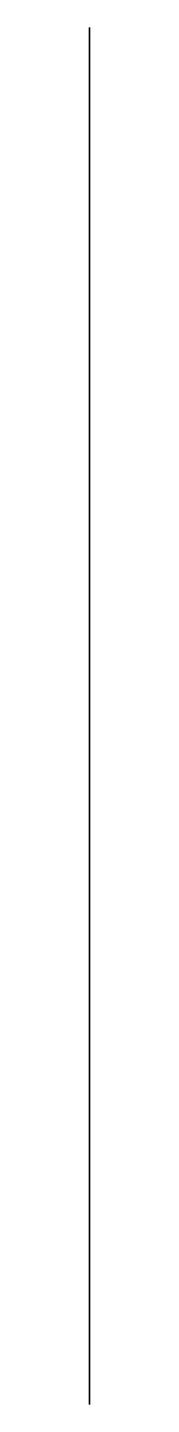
# Model space of a CAD drawing. Extents: x 0 to 0, y 3.36 to 7.12.
import ezdxf

# ---------------------------------------------------------------- set-up
doc = ezdxf.new("R2010")
doc.units = 0
doc.layers.add('DOORS', color=5, linetype='CONTINUOUS')

msp = doc.modelspace()

# ---------------------------------------------------------------- linework, layer by layer
at = {"layer": 'DOORS'}
msp.add_3dface([(0, 7.12, -0.5511), (0, 7.12), (0, 3.36), (0, 3.36, -0.5511)], dxfattribs=at)

doc.saveas('drawing.dxf')
